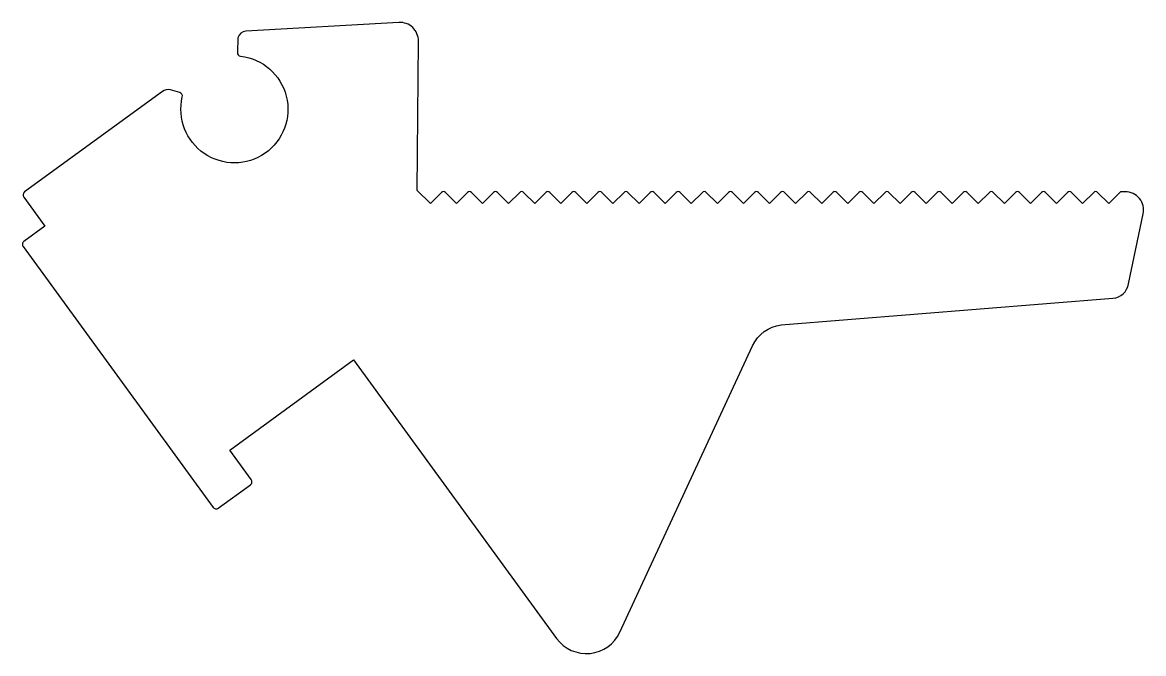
# Model space of a CAD drawing. Extents: x 946.9 to 1007.7, y -16.6 to 17.6.
import ezdxf

# ---------------------------------------------------------------- set-up
doc = ezdxf.new("R2010")
doc.units = 0
doc.header["$LTSCALE"] = 15
doc.layers.get('0').update_dxf_attribs({"linetype": 'CONTINUOUS'})

msp = doc.modelspace()

# ---------------------------------------------------------------- linework, layer by layer
msp.add_lwpolyline([(983.784, 8.38), (983.183, 7.779), (982.582, 8.38, 0.414214), (982.37, 8.38), (981.769, 7.779), (981.168, 8.38, 0.414214), (980.956, 8.38), (980.354, 7.779), (979.753, 8.38, 0.414214), (979.541, 8.38), (978.94, 7.779), (978.339, 8.38, 0.414214), (978.127, 8.38), (977.526, 7.779), (976.925, 8.38, 0.414214), (976.713, 8.38), (976.112, 7.779), (975.511, 8.38, 0.414214), (975.299, 8.38), (974.698, 7.779), (974.097, 8.38, 0.414214), (973.884, 8.38), (973.283, 7.779), (972.682, 8.38, 0.414214), (972.47, 8.38), (971.869, 7.779), (971.268, 8.38, 0.414214), (971.056, 8.38), (970.455, 7.779), (969.854, 8.38, 0.414214), (969.642, 8.38), (969.041, 7.779), (968.334, 8.486), (968.394, 16.584, 0.433291), (967.337, 17.59), (959.037, 17.114, 0.325975), (958.612, 16.765), (958.582, 15.97, 0.391092), (958.759, 15.764, -2.625586), (955.597, 13.552, 0.402301), (955.456, 13.791), (954.95, 13.933, 0.229811), (954.521, 13.855), (947.048, 8.406, 0.414213), (947.004, 8.126), (948.151, 6.554), (947.013, 5.724, 0.414214), (946.969, 5.445), (957.269, -8.679, 0.414214), (957.548, -8.723), (959.289, -7.454, 0.414214), (959.332, -7.175), (958.174, -5.586), (964.883, -0.693), (975.884, -15.779, 0.571697), (979.314, -15.442), (986.506, 0.069, -0.256822), (988.059, 1.211), (1006.029, 2.647, 0.346514), (1006.877, 3.431), (1007.676, 7.214, 0.476567), (1006.697, 8.421), (1006.454, 8.422), (1005.81, 7.779), (1005.209, 8.38, 0.414214), (1004.997, 8.38), (1004.396, 7.779), (1003.795, 8.38, 0.414214), (1003.583, 8.38), (1002.982, 7.779), (1002.381, 8.38, 0.414214), (1002.169, 8.38), (1001.568, 7.779), (1000.967, 8.38, 0.414214), (1000.755, 8.38), (1000.154, 7.779), (999.552, 8.38, 0.414214), (999.34, 8.38), (998.739, 7.779), (998.138, 8.38, 0.414214), (997.926, 8.38), (997.325, 7.779), (996.724, 8.38, 0.414214), (996.512, 8.38), (995.911, 7.779), (995.31, 8.38, 0.414214), (995.098, 8.38), (994.497, 7.779), (993.896, 8.38, 0.414214), (993.683, 8.38), (993.082, 7.779), (992.481, 8.38, 0.414214), (992.269, 8.38), (991.668, 7.779), (991.067, 8.38, 0.414214), (990.855, 8.38), (990.254, 7.779), (989.653, 8.38, 0.414214), (989.441, 8.38), (988.84, 7.779), (988.239, 8.38, 0.414214), (988.027, 8.38), (987.426, 7.779), (986.825, 8.38, 0.414214), (986.612, 8.38), (986.011, 7.779), (985.41, 8.38, 0.414214), (985.198, 8.38), (984.597, 7.779), (983.996, 8.38, 0.414214)], format="xyb", close=True)

doc.saveas('drawing.dxf')
